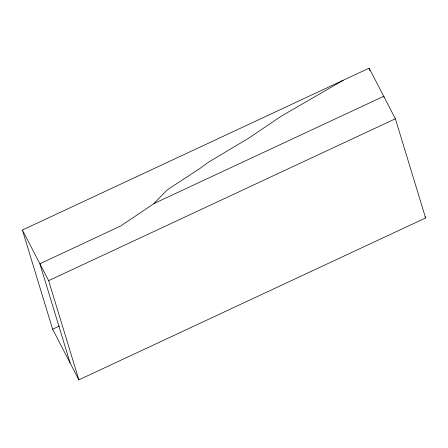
<?xml version="1.0" encoding="UTF-8"?>
<svg xmlns="http://www.w3.org/2000/svg" width="448" height="448" viewBox="0 0 448 448"><rect width="100%" height="100%" fill="white"/><g stroke="black" fill="none" stroke-linecap="round" stroke-linejoin="round"><path stroke-width="0.67" d="M343.213 80.259L281.316 116.144L248.522 138.27L208.566 162.148L199.814 168.526L169.736 188.199L166.807 190.338L153.692 203.79L120.837 225.893L39.894 263.782L70.112 362.964M22.4 230.031L369.141 68.158L395.382 118.787L425.6 217.969L78.859 379.842L52.618 329.213L22.4 230.031L48.642 280.661L78.859 379.842M153.933 203.56L383.718 96.286L384.054 97.39M48.642 280.661L395.382 118.787M52.618 329.213L59.59 325.959M424.956 216.731L425.6 217.969M369.141 68.158L369.947 70.823"/></g></svg>
